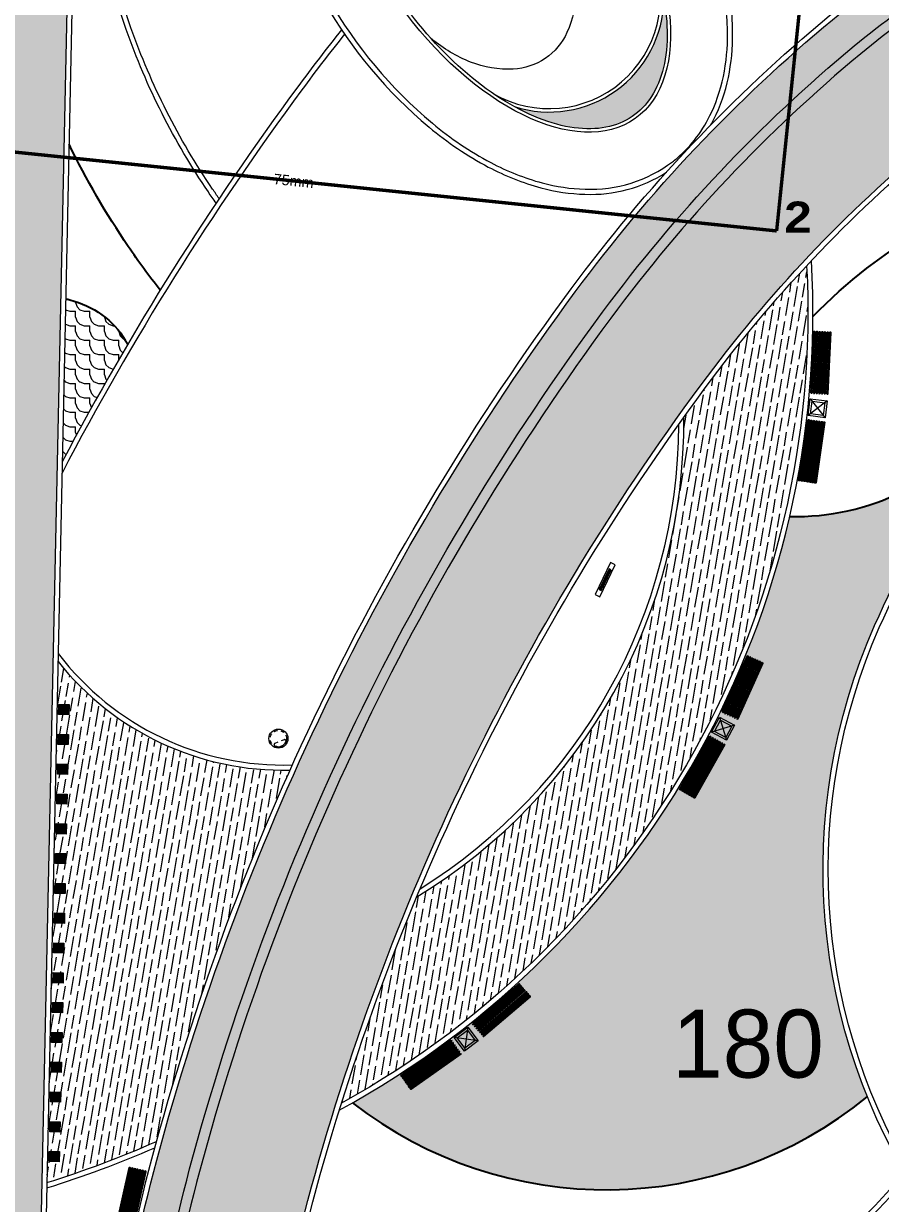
# Model space of a CAD drawing. Header units: inches. Extents: x 685564 to 685654, y 2762991 to 2763113.
# Drawn here: x 685582.05 to 685607.26, y 2763034.31 to 2763069 of the extents above; entities that cross this region are included whole.
import ezdxf
from ezdxf.enums import TextEntityAlignment as Align

# ---------------------------------------------------------------- set-up
doc = ezdxf.new("R2010")
doc.units = ezdxf.units.IN
doc.header["$MEASUREMENT"] = 0
doc.linetypes.add('BASE SITE$0$DASHED2', pattern=[0.375, 0.25, -0.125])
doc.linetypes.add('DASHED', pattern=[0.75, 0.5, -0.25])
for name, color, linetype in [('BASE SITE$0$L-BASE-TEXT-MASTER', 40, 'Continuous'), ('HDB -HS- FURNITURE-SEATS - CONC. & WOOD', 42, 'Continuous'), ('HDB -PL-SEPERATION MOWING', 40, 'Continuous'), ('L-PIPE-LABL-MAIN', 10, 'Continuous'), ('L-PIPE-MAIN-NCAT', 10, 'Continuous'), ('L-PIPE-NODE-MAIN', 40, 'Continuous')]:
    doc.layers.add(name, color=color, linetype=linetype)
for name, color, linetype, lineweight in [('BASE SITE$0$L-HS-PATTERN', 251, 'Continuous', 9), ('HDB -HS- FURNITURE-SIGNAGE', 10, 'Continuous', 9), ('HDB -HS- FURNITURE-TRASH BIN', 10, 'Continuous', 9), ('HDB -HS-BASE- ASPHALT-COLOR (BLUE)', 253, 'Continuous', 9), ('HDB -HS-BASE- ASPHALT-COLOR (RED)', 253, 'Continuous', 9), ('HDB -HS-BASE- ASPHALT-COLOR (WHITE)', 253, 'Continuous', 9), ('HDB -HS-BASE- COLOR CONC. (BIEGE LIGHT)', 253, 'Continuous', 9), ('HDB -HS-BASE- CURB CONC. 10 CM', 150, 'Continuous', 20), ('HDB -HS-BASE- CURB CONC. 15 CM', 34, 'Continuous', 20), ('HDB -HS-BASE- SEPERATION LINE', 253, 'Continuous', 9), ('HDB -HS-BASE- STAMPED CONC. (GRAY)', 253, 'Continuous', 9), ('HDB -HS-BASE- TACTILE - (FIBER GLASS)', 253, 'Continuous', 9), ('HDB -PL-G. COVERS - Pa', 104, 'Continuous', 9), ('HDB -PL-G. COVERS - Sp', 104, 'Continuous', 9), ('HDB -PL-LAWN - Ps', 94, 'Continuous', 9)]:
    doc.layers.add(name, color=color, linetype=linetype, lineweight=lineweight)
doc.styles.add('BASE SITE$0$U-GLMLAY$0$Arabic', font='xarb.shx')
doc.styles.add('MainlineNodeText', font='', dxfattribs={"height": 0.9144000000000001})
doc.styles.add('MainlinePipeLabelText', font='arial.ttf', dxfattribs={"height": 0.3048})
doc.styles.get('MainlineNodeText').set_extended_font_data('Arial Black')
pattern_1 = [(105.3916718562587, (685662.6749711796, 2762594.445289759), (-0.1928267987136456, -0.05308319600256936), []), (195.3916718562587, (685662.6749711796, 2762594.445289759), (-0.2794872054221526, -0.4918199894324299), [0.2, -1.4]), (195.3916718562587, (685662.2698115968, 2762595.163513758), (-0.2794872054221526, -0.4918199894324299), [0.2, -1.4])]
pattern_2 = [(80.39167185625872, (685662.7135365393, 2762594.455906399), (-0.1304295320628458, 0.4277711270830081), [0.6, -0.12, 0.4, -0.18, 0.54, -0.16])]

# ---------------------------------------------------------------- blocks, each defined once
blk = doc.blocks.new('BASE SITE$0$seat02A')
at = {"layer": 'HDB -HS- FURNITURE-SEATS - CONC. & WOOD'}
for points in [[(0.9000000008381903, 0.4699999990407377), (0.9000000006053597, 0.4999999995343387), (-0.8999999994412065, 0.4999999993015081), (-0.8999999996740371, 0.4699999992735684)], [(0.900000000372529, 0.3916666663717479), (0.900000000372529, 0.4216666663996875), (-0.8999999999068677, 0.4216666661668569), (-0.8999999996740371, 0.3916666659060866)], [(0.9000000001396984, 0.3133333327714354), (0.900000000372529, 0.3433333327993751), (-0.8999999999068677, 0.3433333332650363), (-0.8999999999068677, 0.313333333004266)], [(0.9000000001396984, 0.2349999996367842), (0.900000000372529, 0.2649999994318932), (-0.8999999996740371, 0.2649999996647239), (-0.8999999999068677, 0.2349999998696148)], [(0.9000000006053597, 0.1566666658036411), (0.900000000372529, 0.186666666297242), (-0.8999999999068677, 0.1866666660644114), (-0.8999999999068677, 0.1566666660364717)], [(0.9000000001396984, 0.0783333326689899), (0.9000000006053597, 0.1083333329297602), (-0.8999999999068677, 0.1083333329297602), (-0.8999999994412065, 0.07833333243615925)], [(0.9000000001396984, -2.328306436538696e-10), (0.900000000372529, 0.02999999956227839), (-0.8999999996740371, 0.02999999956227839), (-0.8999999999068677, -4.656612873077393e-10)]]:
    blk.add_lwpolyline(points, close=True, dxfattribs=at)
blk = doc.blocks.new('BASE SITE$0$TRBIN 01')
blk.add_wipeout([(-0.24999999970154674, -0.049999998724768575), (-0.2500000020009858, 0.45000000017929), (0.25000000062887956, 0.45000000341091295), (0.25000000106610426, -0.04999999968521667)]).dxf.layer = 'HDB -HS- FURNITURE-TRASH BIN'
at = {"layer": 'HDB -HS- FURNITURE-TRASH BIN'}
for p, q in [((-0.2500000009313226, -0.04999999841675162), (0.2499999990686774, 0.450000002514571)), ((-0.2500000027939677, 0.4500000006519258), (0.25, -0.04999999981373549))]:
    blk.add_line(p, q, dxfattribs=at)
for points in [[(-0.2500000027939677, 0.4500000006519258), (0.2499999990686774, 0.450000002514571), (0.25, -0.04999999981373549), (-0.2500000018626451, -0.0499999993480742)], [(-0.1875000027939677, 0.3875000015832484), (0.1874999976716936, 0.387500002514571), (0.1875, 0.01249999972060323), (-0.1875000018626451, 0.01250000111758709)]]:
    blk.add_lwpolyline(points, close=True, dxfattribs=at)
blk = doc.blocks.new('BASE SITE$0$trashbin')
at = {"layer": 'HDB -HS- FURNITURE-TRASH BIN', "linetype": 'BASE SITE$0$DASHED2', "ltscale": 0.3}
blk.add_line((0.1179016309906729, 0.1852270015515387), (0.1179016309906729, -0.1852270020172), dxfattribs=at)
at = {"layer": 'HDB -HS- FURNITURE-TRASH BIN'}
blk.add_circle((0, 0), 0.35, dxfattribs=at)
at = {"layer": 'HDB -HS- FURNITURE-TRASH BIN', "linetype": 'BASE SITE$0$DASHED2', "ltscale": 0.5}
blk.add_circle((0, 0), 0.3, dxfattribs=at)
for centre, start, end in [((0.167901631037239, 0.1852270015515387), 47.80882139234332, 180), ((0.167901631037239, -0.1852270020172), 180, 312.1911786076567)]:
    blk.add_arc(centre, 0.05, start, end, dxfattribs=at)
at = {"layer": 'HDB -HS- FURNITURE-TRASH BIN'}
blk.add_arc((0, 0), 0.3, 312.1911786076567, 47.80882139234332, dxfattribs=at)
blk = doc.blocks.new('*U33')
at = {"layer": 'HDB -HS- FURNITURE-SIGNAGE'}
h = blk.add_hatch(dxfattribs=at)
h.set_pattern_fill('GOST_GROUND', color=256, scale=0.002, angle=46)
h.set_pattern_definition([(90.99999999999999, (0, 0), (0.01964790577438216, 0.0203460020318735), [0.04]), (90.99999999999999, (0.004167950222753985, 0.004316038802031907), (0.01964790577438216, 0.0203460020318735), [0.04]), (90.99999999999999, (0.00833590044550797, 0.008632077604063813), (0.01964790577438216, 0.0203460020318735), [0.04])])
h.paths.add_polyline_path([(0.224999999976717, 0.02499999990686774), (-0.2249999999767171, 0.02499999990686774), (-0.224999999976717, -0.02499999990686766), (0.2249999999767171, -0.02499999990686773)])
for points in [[(0.3499999999767169, 0.04999999990686774), (-0.3499999999767169, 0.04999999990686774), (-0.3499999999767169, -0.04999999990686774), (0.3499999999767169, -0.04999999990686774)], [(0.224999999976717, 0.02499999990686774), (-0.2249999999767171, 0.02499999990686774), (-0.224999999976717, -0.02499999990686766), (0.2249999999767171, -0.02499999990686773)]]:
    blk.add_lwpolyline(points, close=True, dxfattribs=at)
blk = doc.blocks.new('BASE SITE$0$MARKERS')
at = {"extrusion": (8.127451700772605e-05, 1.224414090261396e-05, 0.9999999966222669)}
blk.add_hatch(color=256, dxfattribs=at).paths.add_polyline_path([(0.02224137393792057, -0.148341906500924), (0.3189251851477075, -0.1038591582405934), (0.2744424386688502, 0.192824655226916), (-0.02224137393792057, 0.148341906500924)])
at = {"extrusion": (8.127451700772607e-05, 1.224414090261395e-05, 0.9999999966222669)}
blk.add_lwpolyline([(0.02224137393792057, -0.148341906500924), (0.3189251851477075, -0.1038591582405934), (0.2744424386688502, 0.192824655226916), (-0.02224137393792057, 0.148341906500924)], close=True, dxfattribs=at)

msp = doc.modelspace()

# ---------------------------------------------------------------- hatches: boundary and pattern name
at = {"layer": 'HDB -HS-BASE- COLOR CONC. (BIEGE LIGHT)'}
h = msp.add_hatch(dxfattribs=at)
h.set_pattern_fill('MUDSTONE', color=256, scale=2, angle=45, pattern_type=2)
h.set_pattern_definition(pattern_2)
h.paths.add_polyline_path([(685589.8925116932, 2763047.048961936, -0.2351954652823571), (685583.067370596, 2763050.241082114), (685582.7414729965, 2763034.91881533, 0.02755670339242852), (685585.9661512063, 2763036.129289676, -0.03807013831023376)])
at = {"layer": 'HDB -HS-BASE- TACTILE - (FIBER GLASS)'}
h = msp.add_hatch(dxfattribs=at)
h.set_pattern_fill('HEX', color=256, scale=0.015, angle=1.101909530502398e-09)
h.set_pattern_definition([(1.101909530502398e-09, (0, 0), (-1.586422727553294e-12, 0.08248891973099999), [0.04762499999999999, -0.09524999999999999]), (120.0000000011019, (0, 0), (-0.0714375000169882, -0.04124445986687385), [0.04762499999999997, -0.09524999999999995]), (60.00000000110191, (0.04762500000651926, 0), (-0.07143750001857462, 0.04124445986412612), [0.04762499999999999, -0.09524999999999999])])
edge = h.paths.add_edge_path()
edge.add_line((685598.7123819803, 2763010.655217676), (685598.3922821917, 2763010.659921822))
edge.add_arc((685605.4855016058, 2763007.959118529), 7.590000005359878, 136.9629967561096, 159.1552453876894, ccw=False)
edge.add_arc((685588.4976648696, 2763034.256640107), 24.01728729522852, 294.046486830675, 298.446122335038, ccw=False)
edge.add_arc((685594.6983702903, 2763020.35998278), 8.800000001379308, 194.4713682650765, 294.0464868183484, ccw=False)
edge.add_arc((685609.4328532167, 2763024.162724618), 24.01728729548865, 178.8260988688334, 194.4713682553789, ccw=False)
edge.add_arc((685630.101748254, 2763023.739191941), 44.6905212465797, 164.9812096176381, 178.8260988677832, ccw=False)
edge.add_arc((685659.532998233, 2763015.842766273), 75.16267269090964, 154.258927541327, 164.9812096122485, ccw=False)
edge.add_arc((685659.5329982509, 2763015.842766273), 75.1626727068395, 143.5366454787571, 154.2589275475821, ccw=False)
edge.add_arc((685635.026162444, 2763033.952625836), 44.69052124598123, 129.6917562205878, 143.5366454691452, ccw=False)
edge.add_arc((685621.8230546211, 2763049.86050269), 24.0172872908189, 114.04648684264649, 129.6917562378655, ccw=False)
edge.add_arc((685615.622349198, 2763063.757160012), 8.80000000067112, 14.471368266023717, 114.04648682289579, ccw=False)
edge.add_arc((685600.8878662732, 2763059.954418168), 24.01728729462333, -1.1739011278801854, 14.471368267384605, ccw=False)
edge.add_arc((685580.2189712379, 2763060.377950852), 44.69052124364894, 352.06669874095553, 358.8260988617349, ccw=False)
edge.add_arc((685569.5590581218, 2763069.130548387), 56.91340101852016, 344.8013401172487, 381.0220811879633)
edge.add_arc((685603.4164892612, 2763082.131506436), 20.64564288073456, 21.04970948289462, 36.82773528264045)
edge.add_arc((685609.100258882, 2763087.392502188), 12.96758038966825, 33.2721719890086, 63.43473749500714)
edge.add_arc((685615.3467968071, 2763099.885462841), 0.9999999996429414, 173.4014979236758, 243.4347374919706, ccw=False)
edge.add_arc((685604.8292742892, 2763101.044592751), 9.581219339526262, 353.7431340272525, 355.2379019201795)
edge.add_arc((685575.3823948331, 2762228.124180618), 872.9963426710186, 87.42015616529892, 87.43985873420309, ccw=False)
edge.add_arc((685604.8658016333, 2763101.040850649), 9.844496622037525, 353.7312031532302, 355.3087874761639, ccw=False)
edge.add_arc((685615.3467968073, 2763099.885462841), 0.6999999999325822, 173.4014979244423, 243.4347374843001)
edge.add_arc((685609.1002588822, 2763087.392502188), 13.26758038989314, 33.27217199034391, 63.43473749624252, ccw=False)
edge.add_arc((685603.4436219443, 2763082.14411973), 20.91579044751669, 21.043762884359978, 36.79366452766908, ccw=False)
edge.add_arc((685569.5590581204, 2763069.130548387), 57.21340101999459, -17.683926556147185, 21.022081187618824, ccw=False)
edge.add_arc((685580.2189712385, 2763060.377950852), 44.69052124316253, 344.98120961647777, 348.8699886621075, ccw=False)
edge.add_arc((685550.7877212451, 2763068.274376517), 75.16267270087553, 334.2589275445916, 344.98120961612443, ccw=False)
edge.add_arc((685550.7877212643, 2763068.274376506), 75.16267267869121, 323.5366454717035, 334.2589275459061, ccw=False)
edge.add_arc((685575.2945570559, 2763050.164516935), 44.69052122534918, 309.69175622416606, 323.5366454770642, ccw=False)
edge.add_arc((685588.4976648721, 2763034.256640107), 24.01728729380113, 302.8619032514122, 309.6917562186069, ccw=False)
edge.add_arc((685605.4855016032, 2763007.959118532), 7.290000001801034, 122.8619032575192, 158.2945414619704)
edge = h.paths.add_edge_path(flags=16)
edge.add_arc((685588.4976648703, 2763034.256640105), 23.71728729355476, 294.046486830558, 309.6917562244387)
edge.add_arc((685575.2945570564, 2763050.164516936), 44.39052122542326, 309.6917562232034, 323.53664547592)
edge.add_arc((685550.7877212642, 2763068.274376506), 74.86267267866232, 323.5366454718415, 334.258927546057)
edge.add_arc((685550.787721245, 2763068.274376518), 74.86267270122576, 334.2589275440952, 344.9812096155594)
edge.add_arc((685580.2189712378, 2763060.377950851), 44.39052124376136, 344.9812096168829, 358.8260988626546)
edge.add_arc((685600.8878662715, 2763059.954418169), 23.71728729620562, 358.8260988706735, 374.4713682663473)
edge.add_arc((685615.6223491981, 2763063.757160012), 8.500000000577765, 14.47136826906181, 114.0464868234739)
edge.add_arc((685621.8230546206, 2763049.860502689), 23.71728729096087, 114.046486841361, 129.691756236237)
edge.add_arc((685635.0261624445, 2763033.952625837), 44.39052124598085, 129.6917562212937, 143.5366454701119)
edge.add_arc((685659.532998251, 2763015.842766274), 74.86267270657788, 143.53664547921, 154.2589275480607)
edge.add_arc((685659.5329982304, 2763015.842766272), 74.86267268885942, 154.2589275399275, 164.9812096108158)
edge.add_arc((685630.101748254, 2763023.739191941), 44.39052124669299, 164.9812096172759, 178.8260988675389)
edge.add_arc((685609.4328532183, 2763024.162724619), 23.71728729714629, 178.8260988695948, 194.471368255279)
edge.add_arc((685594.6983702905, 2763020.359982779), 8.500000001134085, 194.4713682616106, 294.0464868173327)
at = {"layer": 'HDB -PL-G. COVERS - Sp'}
h = msp.add_hatch(dxfattribs=at)
h.set_pattern_fill('WATER2', color=256, scale=0.6, angle=315, style=0, pattern_type=2)
h.set_pattern_definition([(315, (774113.111, 3046004.494), (0.4242640687119285, -1.110223024625157e-16), [0.12, -0.48]), (0, (774113.3231320344, 3046004.366720779), (0.4242640687200001, 0.4242640687199999), [0.1697052, -0.2545584, 0.1697058, -0.2545587372]), (90, (774113.4928376619, 3046004.197015152), (-0.4242640687199999, 0.4242640687200002), [0.1697052, -0.2545584, 0.1697058, -0.2545587372]), (341.5650512, (774113.1958528138, 3046004.409147186), (0.4242640689765696, -0.4242640682576306), [0.13416, -1.2074807862]), (341.5650512, (774113.6201168825, 3046004.409147186), (0.4242640689765696, -0.4242640682576306), [0.13416, -1.2074807862]), (288.4349488000001, (774113.4928376619, 3046004.197015152), (0.4242640682576301, -0.4242640689765701), [0.1341599999999999, -1.207480786199999]), (288.4349488000001, (774113.4928376619, 3046004.621279221), (0.4242640682576301, -0.4242640689765701), [0.1341599999999999, -1.207480786199999])])
h.paths.add_polyline_path([(685583.1923400103, 2763056.116592422, -0.01143418262247815), (685585.1134360931, 2763059.564683327, 0.01877026361559123), (685585.0423917241, 2763059.694577612, 0.1042056512218701), (685584.3569276863, 2763060.436762603, 0.1016917220925812), (685583.2941806806, 2763060.904691271)])

# ---------------------------------------------------------------- linework, layer by layer
at = {"layer": 'HDB -HS-BASE- CURB CONC. 10 CM'}
msp.add_lwpolyline([(685592.3680383925, 2763070.951574638, -0.007531098337043406), (685592.3106070785, 2763071.114485436, -0.0807353369395767), (685592.0944515637, 2763072.430917, -0.1070426810118889), (685592.3610301554, 2763073.671587323, -0.1378491689514348), (685592.9997327332, 2763074.431586757, -0.1378491688764497), (685593.9408364034, 2763074.747599423, -0.1070426809980645), (685595.1929435958, 2763074.541311817, -0.08073533725405772), (685596.3387663587, 2763073.858080185, -0.06862342648178986), (685597.3893309723, 2763072.695816729, -0.06862342641330192), (685598.0861254095, 2763071.292599045, -0.08073533683983586), (685598.3022809246, 2763069.976167486, -0.1070426810118886), (685598.0357023318, 2763068.735497161, -0.1378491690127417), (685597.3969997544, 2763067.975497727, -0.137849168863492), (685596.4558960845, 2763067.659485062, -0.1070426809554636), (685595.2037888924, 2763067.865772667, -0.08073533700563108), (685594.0579661287, 2763068.549004299)], format="xyb", dxfattribs=at)
for radius, start, end in [(3.279122890102514, 240.0496821443096, 20.99826215670563), (3.379122890102514, 252.3910358327074, 358.8991732782444)]:
    msp.add_arc((685597.5124034241, 2763069.776875611), radius, start, end, dxfattribs=at)
msp.add_ellipse((685596.1222164064, 2763071.753890807), major_axis=(-3.919872380211016, 5.548431565053762), ratio=0.5480704109225583, dxfattribs=at)
msp.add_open_spline([(685592.2600450818, 2763077.220648704), (685591.9546658951, 2763077.004903511), (685591.7113589166, 2763076.700219909), (685591.3717016842, 2763075.932772356), (685591.2762241135, 2763075.470020795), (685591.2493186155, 2763074.431814179), (685591.3178974042, 2763073.856807356), (685591.6809800199, 2763072.384632865), (685592.0642410064, 2763071.459149513), (685593.089636756, 2763069.692896333), (685593.7309702344, 2763068.853388898), (685595.1375508916, 2763067.435705869), (685595.9018395271, 2763066.858668088), (685597.3903278457, 2763066.086465522), (685598.1129220676, 2763065.892485698), (685599.3590481819, 2763065.916711465), (685599.8807922243, 2763066.13117572), (685600.6446810248, 2763066.920701223), (685600.8878972351, 2763067.500682931), (685601.0325024487, 2763068.928074083), (685600.9325927999, 2763069.772528703), (685600.4021360228, 2763071.543368844), (685599.9723043009, 2763072.468349574), (685598.8715246744, 2763074.204168758), (685598.2014068459, 2763075.013758434), (685596.7613419797, 2763076.348546771), (685595.9923729596, 2763076.872620206), (685594.5204360555, 2763077.527454611), (685593.8194527298, 2763077.657129192), (685592.8604426124, 2763077.537464324), (685592.5347861166, 2763077.414748564), (685592.2600450818, 2763077.220648704)], degree=3, knots=[0, 0, 0, 0, 0.3167931626808945, 0.3167931626808945, 0.633586325361789, 0.633586325361789, 0.9503794880426836, 0.9503794880426836, 1.40927002916388, 1.40927002916388, 1.868160570285077, 1.868160570285077, 2.327051111406274, 2.327051111406274, 2.78594165252747, 2.78594165252747, 3.244832193648667, 3.244832193648667, 3.703722734769863, 3.703722734769863, 4.16261327589106, 4.16261327589106, 4.621503817012257, 4.621503817012257, 5.080394358133454, 5.080394358133454, 5.539284899254651, 5.539284899254651, 5.998175440375848, 5.998175440375848, 6.283185307179586, 6.283185307179586, 6.283185307179586, 6.283185307179586], dxfattribs=at)
at = {"layer": 'HDB -HS-BASE- CURB CONC. 15 CM'}
for points in [[(685587.7163977121, 2763063.72024805, -0.004808033711065116), (685587.4885463427, 2763064.047962568, -0.06474238879391657), (685585.0711188462, 2763068.823226716, -0.07758946021688495), (685584.162736281, 2763073.691963722, -0.1071743717122573), (685585.1433582915, 2763078.962659481, -0.1448461876264378), (685588.4949370163, 2763083.06368228, -0.1448461876507101), (685593.5384547567, 2763084.680591911, -0.1071743717276575), (685598.8021192522, 2763083.662903662, -0.07758946014145886), (685602.9999736237, 2763081.034638531, -0.01296047183488764), (685603.7942620699, 2763080.309125527, -0.01188109160247066)], [(685587.8056317177, 2763063.853830291, -0.00411280495358628), (685587.6125216497, 2763064.132402625, -0.06474238879426991), (685585.2125659067, 2763068.873153954, -0.07758946021495898), (685584.3126706396, 2763073.696400851, -0.1071743717185446), (685585.2816640771, 2763078.904594779, -0.144846187627297), (685588.5793770737, 2763082.939706974, -0.1448461876488593), (685593.5418366686, 2763084.53063004, -0.1071743717262271), (685598.743082713, 2763083.52500991, -0.07758946014003557), (685602.9017152376, 2763080.921301469, -0.01250662200418575), (685603.6632889418, 2763080.226937295)], [(685602.2671050837, 2763066.018145463, 0.02099547026277008), (685602.424969552, 2763066.325792748, 0.06493085842011859), (685602.814861857, 2763067.574629033, 0.05144468600078281), (685602.906680039, 2763068.886849272, 0.05023840938270545), (685602.6828001725, 2763070.570441065, 0.06843392283622213), (685601.5054705018, 2763073.593168954, 0.0946515448630134), (685598.2236496047, 2763077.58802935, 0.05182066005527861), (685596.4780966486, 2763078.749403941, 0.05588443232741207), (685594.926277413, 2763079.351366963, 0.05925191013314719), (685593.6335172903, 2763079.529263258, 0.3024389667279673), (685589.8400366751, 2763077.225165812, 0.06578844339368076), (685589.4383457355, 2763075.979750449, 0.06345519578183284), (685589.3507749127, 2763074.335805536, 0.04775432584102272), (685589.6333786624, 2763072.647399711, 0.06675239363387184), (685590.8952504081, 2763069.636722775, 0.08794405088787394), (685593.9802982737, 2763065.952928708, 0.05147544083458248), (685595.7224183787, 2763064.781441351, 0.05541941457718648), (685597.271782466, 2763064.168657684, 0.05890564996213062), (685598.5640418906, 2763063.979388551, 0.1529894575475297), (685600.9604933063, 2763064.626451393)], [(685591.494504046, 2763068.686310838, 0.009262861859817867), (685590.2377771703, 2763067.04997771, 0.03863114735509284), (685583.1851902823, 2763055.780443767)], [(685591.406169391, 2763068.816074018, 0.009470339448999743), (685590.1171415999, 2763067.13912399, 0.03775754538104441), (685583.1923400103, 2763056.116592422, 0.03619848652803796)], [(685591.3404998627, 2763037.045430888, 0.2897974516383454), (685605.228441491, 2763062.027919351, 0.2893745174260082)], [(685593.6176805525, 2763043.318950795, 0.264690055450361), (685601.4741831432, 2763057.423336393, 0.2525623527167745)], [(685593.7170790186, 2763043.556203424, 0.2578178950960867), (685601.3247841193, 2763057.21393535, 0.252562352712032)], [(685583.067370596, 2763050.241082114, 0.2351954652864419), (685589.8925116933, 2763047.048961936, 0.2351954652864419)], [(685583.0724332961, 2763050.47910793, 0.2433226029400582), (685589.9608379329, 2763047.200995247)], [(685582.7414729965, 2763034.91881533, 0.02755670339301), (685585.9661512063, 2763036.129289676)], [(685582.7381075433, 2763034.760593489, 0.02699112317035143), (685585.9151018781, 2763035.943247598)], [(685589.6836117299, 2763030.258434214, 0.3215293753271943), (685608.039895261, 2763035.072220093, 0.3197654737098929)], [(685589.7082904651, 2763030.409637785, 0.3229972313509172), (685607.9592983385, 2763035.210177183, 0.3197654737112136)]]:
    msp.add_lwpolyline(points, format="xyb", dxfattribs=at)
msp.add_lwpolyline([(685601.2646730128, 2763065.034803553, 0.1081685875275072), (685602.2887572607, 2763066.388611628, 0.06493085841603151), (685602.6670993557, 2763067.600440721, 0.05144808953603371), (685602.7567586314, 2763068.881993458, 0.05023608984891125), (685602.5368768229, 2763070.535707754, 0.06844500768417153), (685601.3740861925, 2763073.520790549, 0.09465901817962932), (685598.1278822978, 2763077.472579355, 0.05181022687450066), (685596.4084827562, 2763078.616535866, 0.05587129592910006), (685594.8881868487, 2763079.206283641, 0.05932180862680477), (685593.6290175045, 2763079.37932036, 0.3025924550164851), (685589.9757194119, 2763077.161209644, 0.06581106927187952), (685589.5859057762, 2763075.952805424, 0.06346442577398687), (685589.5003867889, 2763074.346591757, 0.04775608455080425), (685589.7782431552, 2763072.686313835, 0.06676194472799633), (685591.024977383, 2763069.712030939, 0.08795116950216175), (685594.0765312401, 2763066.067990776, 0.05146589504163731), (685595.7927795822, 2763064.913915195, 0.05540775280196217), (685597.3109965909, 2763064.313441307, 0.05893828706587471), (685598.5691176046, 2763064.12930551, 0.1731954545349457), (685601.1378779021, 2763064.931963187, 0.01780826636658475)], format="xyb", close=True, dxfattribs=at)
at = {"layer": 'HDB -HS-BASE- SEPERATION LINE'}
msp.add_lwpolyline([(685598.3980074415, 2763010.674910596, -0.09660228664792862), (685599.9378712093, 2763013.139069983, -0.01919938990918852), (685598.2841741603, 2763012.323689441, -0.4640525938224931), (685586.1775710669, 2763018.160896466, -0.06837160634558997), (685585.4206066872, 2763024.654766938, -0.06048331803180157), (685586.9378152781, 2763035.320106383, -0.04681894570070703), (685591.8290241063, 2763048.486284059, -0.0468189456916509), (685599.0843856591, 2763060.51258387, -0.06048331802499955), (685606.4842433518, 2763068.341599996, -0.06837160638370943), (685612.0365453276, 2763071.79345335, -0.4640525938281009), (685624.1431484208, 2763065.956246325, -0.06837160638392244), (685624.9001128017, 2763059.46237585, -0.02950200162516445), (685624.4817778654, 2763054.209755129, 0.1593719174816065), (685622.6844309932, 2763089.546962684, 0.06895359643741543), (685619.9421146241, 2763094.50673477, 0.1323741852416862), (685614.8995799128, 2763098.9910373, -0.3154582495551354), (685614.3534210372, 2763100.000374021, 0.1253521370301001), (685613.6924730844, 2763104.683750778)], format="xyb", dxfattribs=at)
msp.add_lwpolyline([(685598.1619308465, 2763012.597653986, 0.06837160637753871), (685603.6448790043, 2763016.006390229, 0.06048331804307162), (685610.9950626873, 2763023.782851477, 0.0468189457151254), (685618.2214656061, 2763035.761150203, 0.04681894570315193), (685623.0931519428, 2763048.874777152, 0.06048331801275187), (685624.6001757659, 2763059.468521952, 0.06837160638538509), (685623.8526666291, 2763065.881277474, 0.4640525938270456), (685612.1587886414, 2763071.519488804, 0.0683716063825411), (685606.6758404846, 2763068.11075256, 0.06048331802612828), (685599.3256567997, 2763060.334291311, 0.04681894569160173), (685592.0992538828, 2763048.355992586, 0.04681894570060224), (685587.2275675461, 2763035.242365641, 0.06048331803252478), (685585.720543723, 2763024.648620836, 0.06837160634162348), (685586.4680528586, 2763018.235865318, 0.4640525938212401)], format="xyb", close=True, dxfattribs=at)
at = {"layer": 'HDB -PL-SEPERATION MOWING'}
for points in [[(685586.0731641251, 2763061.158658354, -0.01686777193599935), (685585.1330155128, 2763062.443601476, -0.03691639405898659), (685583.3910090616, 2763065.457134394, -0.07758946021561614)], [(685605.2711988129, 2763060.382822171, -0.1519136053883456), (685612.6178199387, 2763064.434976251, -0.3950671385901302), (685615.0868323544, 2763062.921314809)], [(685583.2941905068, 2763060.905153255, -0.009255311980417224), (685583.4179364116, 2763060.875175056, -0.0905610062921316), (685584.3569276863, 2763060.436762603, -0.1042056512218701), (685585.0423917241, 2763059.694577612, -0.01877026360430379), (685585.1134360931, 2763059.564683327, -0.1164457299925401)], [(685604.5882018365, 2763054.506161341, 0.2464616983294243), (685610.4970982324, 2763057.420865154)], [(685591.7293268259, 2763037.261706842, 0.3493707796481622), (685606.8695266999, 2763037.441105445)]]:
    msp.add_lwpolyline(points, format="xyb", dxfattribs=at)
at = {"layer": 'L-PIPE-MAIN-NCAT', "color": 220, "linetype": 'DASHED', "ltscale": 0.1524, "const_width": 0.1}
for points in [[(685606.240104595, 2763082.589965465), (685604.2032591623, 2763062.902043546)], [(685575.7954703018, 2763065.840937651), (685604.2032591623, 2763062.902043546)]]:
    msp.add_lwpolyline(points, dxfattribs=at)

# ---------------------------------------------------------------- block references
at = {"layer": 'BASE SITE$0$L-HS-PATTERN', "extrusion": (-8.217180896631224e-05, 1.805518307967996e-06, 0.999999996622267), "xscale": -1, "rotation": 187.3085501375201}
for p in [(685583.0850238089, 2763048.829340788, -51.34686723630004), (685583.0663858444, 2763047.953065842, -51.34686728691499), (685583.0477478758, 2763047.076790896, -51.3468673375297), (685583.0291099083, 2763046.200515951, -51.34686738814447), (685583.0104861533, 2763045.324240702, -51.34686743992768), (685582.9918339623, 2763044.447966058, -51.34686748937314), (685582.9918481855, 2763044.447965757, -51.34686749054242), (685582.9731959967, 2763043.571691112, -51.34686753998808), (685582.9545580287, 2763042.695416166, -51.34686759060278), (685582.9359200612, 2763041.81914122, -51.34686764121754), (685582.9172963062, 2763040.942865972, -51.34686769300076), (685582.8986441151, 2763040.066591328, -51.34686774244619), (685582.8986583385, 2763040.066591026, -51.34686774361549), (685582.8800061496, 2763039.190316382, -51.34686779306112), (685582.8613681823, 2763038.314041436, -51.34686784367591), (685582.8427302139, 2763037.43776649, -51.34686789429063), (685582.8241064595, 2763036.561491242, -51.34686794607386), (685582.8054684908, 2763035.685216296, -51.34686799668857)]:
    msp.add_blockref('BASE SITE$0$MARKERS', p, dxfattribs=at)
at = {"layer": 'HDB -HS- FURNITURE-SEATS - CONC. & WOOD', "extrusion": (-0.0009613964082219427, 0.0002284727464495556, 0.9999995117584561), "rotation": 257.5630367546327}
msp.add_blockref('BASE SITE$0$seat02A', (685584.6479016967, 2763034.554598244, -27.84135652604275), dxfattribs=at)
at = {"layer": 'HDB -HS- FURNITURE-SIGNAGE', "xscale": 1.500000000000002, "yscale": 1.500000000000002, "zscale": 1.500000000000002, "rotation": 244.2019059162604}
msp.add_blockref('*U33', (685599.1598788481, 2763052.646035275), dxfattribs=at)
at = {"layer": 'HDB -HS- FURNITURE-TRASH BIN', "ltscale": 0.5, "xscale": 0.8, "yscale": 0.8, "zscale": 0.8, "rotation": 291.1996207166136}
msp.add_blockref('BASE SITE$0$trashbin', (685589.5488867325, 2763047.974478831), dxfattribs=at)

# ---------------------------------------------------------------- texts
at = {"layer": 'BASE SITE$0$L-BASE-TEXT-MASTER', "style": 'BASE SITE$0$U-GLMLAY$0$Arabic'}
msp.add_text('180', height=2, dxfattribs=at).set_placement((685601.1286658219, 2763038.00436603))
at = {"layer": 'L-PIPE-LABL-MAIN', "insert": (685589.9993647321, 2763064.371490599), "char_height": 0.3048, "attachment_point": 5, "rotation": 354.0935449347435, "style": 'MainlinePipeLabelText'}
msp.add_mtext('75mm', dxfattribs=at)
at = {"layer": 'L-PIPE-NODE-MAIN', "style": 'MainlineNodeText'}
msp.add_text('2', height=0.9144000000000001, dxfattribs=at).set_placement((685604.4251836677, 2763062.57671844), align=Align.BOTTOM_LEFT)

# ---------------------------------------------------------------- next in the draw order: block references
at = {"layer": 'HDB -HS- FURNITURE-TRASH BIN', "extrusion": (-0.0009494240926274059, 0.0004277881762284886, 0.9999994577954373), "rotation": 263.0010002831854}
msp.add_blockref('BASE SITE$0$TRBIN 01', (685604.902911723, 2763057.73739819, 531.0729476176205), dxfattribs=at)
at = {"layer": 'HDB -HS- FURNITURE-TRASH BIN', "extrusion": (-0.0007313931938898236, 0.0007412643437491864, 0.9999994577954373), "rotation": 241.8721667736888}
msp.add_blockref('BASE SITE$0$TRBIN 01', (685602.2693042884, 2763047.968546076, 1546.70438693843), dxfattribs=at)
at = {"layer": 'HDB -HS- FURNITURE-TRASH BIN', "extrusion": (-0.0003439476784200979, 0.000982908350708088, 0.9999994577954374), "rotation": 216.5426042299291}
msp.add_blockref('BASE SITE$0$TRBIN 01', (685594.9131517607, 2763038.192372914, 2480.005732235775), dxfattribs=at)

# ---------------------------------------------------------------- next in the draw order: hatches: boundary and pattern name
at = {"layer": 'HDB -HS-BASE- ASPHALT-COLOR (BLUE)'}
h = msp.add_hatch(dxfattribs=at)
h.set_pattern_fill('BOX', color=256, scale=0.035, angle=224)
h.set_pattern_definition([(349.3916718562588, (685662.7135365393, 2762594.455906399), (0.1636597631718714, 0.8738057461006576), []), (349.3916718562588, (685662.6726215986, 2762594.237454962), (0.1636597631718714, 0.8738057461006576), []), (259.3916718562588, (685662.7135365393, 2762594.455906399), (0.8738057461006576, -0.1636597631718713), [-0.22225, 0.22225]), (259.3916718562588, (685662.9319879758, 2762594.414991458), (0.8738057461006576, -0.1636597631718713), [-0.22225, 0.22225]), (259.3916718562588, (685663.1504394124, 2762594.374076517), (0.8738057461006576, -0.1636597631718713), [0.22225, -0.22225]), (259.3916718562588, (685663.368890849, 2762594.333161576), (0.8738057461006576, -0.1636597631718713), [0.22225, -0.22225]), (349.3916718562588, (685662.6317066578, 2762594.019003525), (0.1636597631718714, 0.8738057461006576), [0.22225, -0.22225]), (349.3916718562588, (685662.5907917169, 2762593.800552089), (0.1636597631718714, 0.8738057461006576), [0.22225, -0.22225])])
h.paths.add_polyline_path([(685594.8567814353, 2763103.103829821, -0.005558992174496256), (685614.3061837814, 2763102.454539739, 0.05624110609308549), (685613.7536913973, 2763104.530929411, 0.005375374689294758), (685594.9023969051, 2763105.153322253, 0.1077997410594611), (685588.6895859528, 2763103.942252661, 0.2935845992618385), (685579.7253207623, 2763090.622780306), (685578.1659594958, 2763017.308495765), (685580.1740849633, 2763015.317941251), (685581.7748572166, 2763090.579187606, -0.4145026630126847)])
at = {"layer": 'HDB -HS-BASE- ASPHALT-COLOR (RED)'}
h = msp.add_hatch(dxfattribs=at)
h.set_pattern_fill('BRSTONE', color=256, scale=0.03, angle=135)
h.set_pattern_definition([(170.3916718562587, (685662.7135365393, 2762594.455906399), (-0.04197170735124682, -0.2479324653651096), []), (260.3916718562587, (685662.0373570883, 2762594.570374691), (0.3336835432019495, -0.3115259613518472), [0.25146, -0.25146]), (260.3916718562587, (685662.1124881385, 2762594.557655992), (0.3336835432019495, -0.3115259613518472), [0.25146, -0.25146]), (170.3916718562587, (685662.0303618038, 2762594.529052614), (-0.4176269579044432, -0.184338969378372), [-0.6858, 0.0762]), (170.3916718562587, (685662.0233665192, 2762594.487730536), (-0.4176269579044432, -0.184338969378372), [-0.6858, 0.0762]), (170.3916718562587, (685662.0163712347, 2762594.446408459), (-0.4176269579044432, -0.184338969378372), [-0.6858, 0.0762]), (170.3916718562587, (685662.0093759501, 2762594.405086381), (-0.4176269579044432, -0.184338969378372), [-0.6858, 0.0762]), (170.3916718562587, (685662.0023806655, 2762594.363764304), (-0.4176269579044432, -0.184338969378372), [-0.6858, 0.0762])])
h.paths.add_polyline_path([(685594.8122786852, 2763101.104325005, -0.004321876532306083), (685609.9001793558, 2763100.638005959, -0.001287156426287463), (685614.391946698, 2763100.448723273, 0.04721046872790379), (685614.3339712871, 2763102.253103822, 0.005569483612467556), (685594.8523311454, 2763102.903879341, 0.4145026630483832), (685581.9748119927, 2763090.574934659), (685580.3699996435, 2763015.12374081), (685582.1332319056, 2763013.375936705), (685583.7744051238, 2763090.536658135, -0.4145026631048138)])
at = {"layer": 'HDB -HS-BASE- ASPHALT-COLOR (WHITE)'}
h = msp.add_hatch(dxfattribs=at)
h.set_pattern_fill('ANSI31', color=256, scale=0.05, angle=58)
h.set_pattern_definition([(138.3916718562587, (685662.7135365393, 2762594.455906399), (-0.1054155404908226, -0.1186976255997893), [])])
h.paths.add_polyline_path([(685581.9748119927, 2763090.574934659, -0.4145026630224126), (685594.8523311458, 2763102.903879339, -0.005569483612399751), (685614.3339712872, 2763102.253103821, 0.005305932532095368), (685614.3061837814, 2763102.454539739, 0.005559044003935131), (685594.8566000427, 2763103.103833857, 0.4144985104989595), (685581.7748572163, 2763090.579187605), (685580.1740849633, 2763015.317941251), (685580.3699996434, 2763015.12374081)])
at = {"layer": 'HDB -HS-BASE- COLOR CONC. (BIEGE LIGHT)'}
h = msp.add_hatch(dxfattribs=at)
h.set_pattern_fill('MUDSTONE', color=256, scale=2, angle=45, pattern_type=2)
h.set_pattern_definition(pattern_2)
h.paths.add_polyline_path([(685593.6176805524, 2763043.318950795, 0.02261889278560101), (685591.4050792339, 2763037.252027671, 0.2867532498786446), (685605.086423509, 2763061.876420571, 0.02854950916378972), (685602.1002749052, 2763058.283926864, 0.003725721107202689), (685601.4741831432, 2763057.423336393, -0.2646900554492652)])
at = {"layer": 'HDB -HS-BASE- STAMPED CONC. (GRAY)'}
h = msp.add_hatch(dxfattribs=at)
h.set_pattern_fill('BOARDW', color=256, scale=0.1, angle=70, pattern_type=2)
h.set_pattern_definition(pattern_1)
h.paths.add_polyline_path([(685585.9719743867, 2763035.579242202, 0.06048331807368188), (685584.420816568, 2763024.675253945, 0.0683716063697341), (685585.2092984279, 2763017.911000294, 0.4655523041075352), (685598.7357518306, 2763011.430282318, -0.06914553139469105), (685599.9378712093, 2763013.139069983, -0.01919938987999191), (685598.2841741629, 2763012.323689442, -0.4640525939835715), (685586.1775710664, 2763018.160896468, -0.06837160634062794), (685585.4206066872, 2763024.654766939, -0.06048331808060143), (685586.9378152806, 2763035.320106393, -0.04681894566711089), (685591.8290241063, 2763048.486284059, -0.04681894562994891), (685599.0843856481, 2763060.512583856, -0.06048331821743246), (685606.484243364, 2763068.341600006, -0.06837160616807307), (685612.0365453232, 2763071.793453348, -0.4640525939881832), (685624.1431484208, 2763065.956246325, -0.06837160647565807), (685624.9001128015, 2763059.462375842, -0.02950200157727715), (685624.4817778654, 2763054.209755129, 0.03035954303176548), (685625.8844956968, 2763060.970873302, 0.05303256510347773), (685625.1114210597, 2763066.206142497, 0.464052593981471), (685611.629067612, 2763072.7066685, 0.06837160621305079), (685605.8455862533, 2763069.111091458, 0.06048331819862316), (685598.2801485129, 2763061.106892387, 0.04681894563204445), (685590.9282581847, 2763048.920588969, 0.04681894567051848)])
h = msp.add_hatch(dxfattribs=at)
h.set_pattern_fill('BOARDW', color=256, scale=0.1, angle=70, pattern_type=2)
h.set_pattern_definition(pattern_1)
h.paths.add_polyline_path([(685586.4680528583, 2763018.235865319, 0.4640525939850115), (685598.1619308494, 2763012.597653987, 0.06837160633022915), (685603.6448790034, 2763016.006390228, 0.06048331800642301), (685610.9950626827, 2763023.782851471, 0.04681894574110138), (685618.2214656061, 2763035.761150203, 0.04681894569647092), (685623.0931519424, 2763048.87477715, 0.06048331798113993), (685624.6001757658, 2763059.468521945, 0.06837160646328776), (685623.8526666291, 2763065.881277474, 0.4640525939767048), (685612.1587886378, 2763071.519488803, 0.06837160619684346), (685606.675840495, 2763068.110752569, 0.06048331819898114), (685599.3256567896, 2763060.334291297, 0.04681894563470901), (685592.0992538828, 2763048.355992586, 0.04681894565669604), (685587.2275675494, 2763035.242365653, 0.06048331809825169), (685585.720543723, 2763024.648620837, 0.06837160634267063)])
h.paths.add_polyline_path([(685608.783408951, 2763065.571430769, -0.06837160623151033), (685613.5034650917, 2763068.505878801, -0.4640525940661122), (685620.6573669215, 2763065.056620105, -0.06837160624006139), (685621.3008683715, 2763059.536129084, -0.06048331816578408), (685619.9058769908, 2763049.729925313, -0.04681894565312084), (685615.2489380657, 2763037.194356405, -0.04681894578799337), (685608.3410801277, 2763025.744069614, -0.06048331791847653), (685601.5373105439, 2763018.545712025, -0.06837160635092886), (685596.8172543956, 2763015.611263988, -0.4640525938398094), (685589.663352568, 2763019.060522684, -0.06837160645751553), (685589.0198511167, 2763024.581013721, -0.0604833179816879), (685590.414842495, 2763034.387217463, -0.04681894570617941), (685595.0717814238, 2763046.922786384, -0.04681894561594717), (685601.9796393343, 2763058.373073142, -0.06048331821103901)], flags=16)
h.paths.add_polyline_path([(685608.879207516, 2763065.45600705, -0.06837160625006825), (685613.5645867486, 2763068.368896528, -0.4640525940542286), (685620.5121260256, 2763065.019135679, -0.06837160624216017), (685621.1508998536, 2763059.539202135, -0.06048331816738672), (685619.7610008566, 2763049.768795684, -0.04681894565272005), (685615.1138231775, 2763037.259502141, -0.0468189457835735), (685608.2204445582, 2763025.833215894, -0.06048331792798821), (685601.4415119775, 2763018.661135743, -0.06837160634689016), (685596.7561327388, 2763015.748246261, -0.4640525938471536), (685589.8085934639, 2763019.098007109, -0.06837160644604603), (685589.1698196346, 2763024.577940669, -0.06048331799671557), (685590.5597186293, 2763034.348347093, -0.04681894570160995), (685595.206896312, 2763046.857640647, -0.0468189456196412), (685602.1002749052, 2763058.283926864, -0.06048331819541965)], flags=0)
h = msp.add_hatch(dxfattribs=at)
h.set_pattern_fill('BOARDW', color=256, scale=0.1, angle=70, pattern_type=2)
h.set_pattern_definition(pattern_1)
h.paths.add_polyline_path([(685618.4916953826, 2763035.63085873, -0.04681894574868607), (685611.236333822, 2763023.60455891, -0.06048331796032294), (685603.8364761408, 2763015.775542796, -0.02980968056811241), (685601.5298305594, 2763014.082578878, 0.1174782604251618), (685599.1937185823, 2763011.641178614, 0.06282618261148495), (685604.475133246, 2763015.00605134, 0.06048331800455579), (685612.0405709596, 2763023.010250382, 0.04681894573602199), (685619.3924613042, 2763035.19655382, 0.04681894569623262), (685624.348745104, 2763048.537900596, 0.05879890752487739), (685625.8925889531, 2763059.13522147, -0.03327203987227555), (685624.0689391708, 2763051.751074168, -0.01696962818587619), (685623.3829042107, 2763048.797036408, -0.046818945700281)])
at = {"layer": 'HDB -PL-G. COVERS - Pa'}
h = msp.add_hatch(dxfattribs=at)
h.set_pattern_fill('BOX', color=256, scale=0.04, style=0)
h.set_pattern_definition([(90, (774113.111, 3046004.494), (-1.016, 6.221205739668554e-17), []), (90, (774113.365, 3046004.494), (-1.016, 6.221205739668554e-17), []), (0, (774113.111, 3046004.494), (0, 1.016), [-0.254, 0.254]), (0, (774113.111, 3046004.748), (0, 1.016), [-0.254, 0.254]), (0, (774113.111, 3046005.002), (0, 1.016), [0.254, -0.254]), (0, (774113.111, 3046005.256), (0, 1.016), [0.254, -0.254]), (90, (774113.6190000001, 3046004.494), (-1.016, 6.221205739668554e-17), [0.254, -0.254]), (90, (774113.873, 3046004.494), (-1.016, 6.221205739668554e-17), [0.254, -0.254])])
edge = h.paths.add_edge_path()
edge.add_spline(control_points=[(685596.490154487, 2763066.556087102), (685596.5422100087, 2763066.527332264), (685596.5941955633, 2763066.499485485), (685597.3903278457, 2763066.086465522), (685598.1129220676, 2763065.892485698), (685599.3590481819, 2763065.916711465), (685599.8807922243, 2763066.13117572), (685600.6446810248, 2763066.920701223), (685600.8878972351, 2763067.500682931), (685601.006192081, 2763068.668365702), (685600.982501575, 2763069.175262307), (685600.8909026466, 2763069.711956345)], knot_values=[2.295057620312542, 2.295057620312542, 2.295057620312542, 2.295057620312542, 2.327051111406274, 2.327051111406274, 2.78594165252747, 2.78594165252747, 3.244832193648667, 3.244832193648667, 3.703722734769863, 3.703722734769863, 3.995626504668023, 3.995626504668023, 3.995626504668023, 3.995626504668023], degree=3, periodic=0)
edge.add_arc((685597.5124034241, 2763069.776875611), 3.37912289017046, 252.39103579697928, 358.8991732706812, ccw=False)
edge = h.paths.add_edge_path()
edge.add_spline(control_points=[(685595.4221202683, 2763077.123264833), (685595.3667198218, 2763077.149941692), (685595.3114697952, 2763077.175539996), (685594.5204360555, 2763077.527454611), (685593.8194527298, 2763077.657129192), (685592.8604426124, 2763077.537464324), (685592.5347861166, 2763077.414748564), (685592.2600450818, 2763077.220648704)], knot_values=[5.504950629177488, 5.504950629177488, 5.504950629177488, 5.504950629177488, 5.539284899254651, 5.539284899254651, 5.998175440375848, 5.998175440375848, 6.283185307179586, 6.283185307179586, 6.283185307179586, 6.283185307179586], degree=3, periodic=0)
edge.add_spline(control_points=[(685592.2600450818, 2763077.220648704), (685591.9546658951, 2763077.004903511), (685591.7113589166, 2763076.700219909), (685591.3717016842, 2763075.932772356), (685591.2762241135, 2763075.470020795), (685591.256374721, 2763074.704089209), (685591.2685246252, 2763074.444621679), (685591.298971073, 2763074.175704188)], knot_values=[0, 0, 0, 0, 0.3167931626808945, 0.3167931626808945, 0.633586325361789, 0.633586325361789, 0.7842182126327237, 0.7842182126327237, 0.7842182126327237, 0.7842182126327237], degree=3, periodic=0)
edge.add_arc((685594.5769549422, 2763073.94792939), 3.285887947626219, 75.09538472056357, 176.0251204554823, ccw=False)
h.paths.add_polyline_path([(685629.9434912084, 2763058.198046519, 0.03817137954552881), (685626.9428304379, 2763058.482109383, -0.03104880555061735), (685625.1824591786, 2763051.457862306, -0.06692265901903524), (685629.903826882, 2763050.257446991, 0.0003212291924024489), (685629.9086272985, 2763052.665858306, 7.784475911250573e-05)])
at = {"layer": 'HDB -PL-LAWN - Ps'}
h = msp.add_hatch(dxfattribs=at)
h.set_pattern_fill('GRASS', color=256, scale=0.035, angle=-1.189323895367742e-09)
h.set_pattern_definition([(90, (0, 0), (-0.6286179283869515, 0.6286179284130486), [0.1666875, -1.0905483568]), (44.99999999881068, (0, 0), (-0.6286179284617922, 0.6286179284878893), [0.1666875, -0.7223125]), (134.9999999988107, (0, 0), (-0.6286179284878893, -0.6286179284617921), [0.1666875, -0.7223125])])
h.paths.add_polyline_path([(685617.4091198046, 2763084.610387424, -0.7754780730021957), (685619.0377643508, 2763073.102610206, -0.04895859950603151), (685620.7896373373, 2763072.260196722, 0.5938882234153328), (685625.217785733, 2763075.288981853, 0.1342767690062079), (685619.9523700009, 2763088.921637451, 0.1356335239666984), (685614.8648893151, 2763092.905204157, 0.01506077255173119), (685612.701347216, 2763089.349681918, -0.3263306813420888), (685603.9357556707, 2763085.399427768, -0.221125754250158), (685593.0498319854, 2763093.550583345, 0.5461554658052412), (685584.6620539486, 2763094.207794075, 0.08866448209614602), (685583.9243712057, 2763090.533468425), (685583.7874211796, 2763084.094682622, 0.5344651335733518), (685586.812672911, 2763082.90298331, -0.341127443335034), (685606.5838301637, 2763081.924259745, -0.01318579691122046), (685608.8222670823, 2763083.045880004, -0.1517691629507293)])
h.paths.add_polyline_path([(685607.0857918899, 2763051.297602768, -0.04629726366054276), (685610.4970982333, 2763057.420865156, -0.246461698398315), (685604.5882018362, 2763054.506161341, -0.2100761492025878), (685591.7293268258, 2763037.261706842, 0.3493707796532537), (685606.8695267, 2763037.441105445, -0.2027869901279598)])

# ---------------------------------------------------------------- next in the draw order: linework, layer by layer
at = {"layer": 'HDB -HS-BASE- CURB CONC. 15 CM'}
for points in [[(685614.3919467689, 2763100.44872327, 0.001287156446606396), (685609.9001793558, 2763100.638005959, 0.004321876532304589), (685594.8122786852, 2763101.104325005, 0.4145026630709366), (685583.7744051238, 2763090.536658137), (685582.1332319056, 2763013.375936705)], [(685614.3852456037, 2763100.29887303, 0.001287156446594145), (685609.8942497985, 2763100.488123204, 0.00432187653230619), (685594.8089409677, 2763100.954362144, 0.4145026630667287), (685583.9243712057, 2763090.533468427), (685582.2801679154, 2763013.230286375)], [(685585.0640575321, 2763017.873515869, -0.06837160635004982), (685584.27084805, 2763024.678326995, -0.0604833180347451), (685585.8270982505, 2763035.618112565, -0.04681894569951085), (685590.7931432965, 2763048.985734706, -0.04681894569163746), (685598.1595129534, 2763061.196038681, -0.06048331802490895), (685605.7497876766, 2763069.226515168, -0.06837160637834627), (685611.567945958, 2763072.843650774, -0.06837160637834627)], [(685585.209298428, 2763017.911000294, -0.06837160635054003), (685584.420816568, 2763024.675253944, -0.06048331803383092), (685585.9719743845, 2763035.579242194, -0.04681894569873586), (685590.9282581847, 2763048.920588969, -0.04681894569161327), (685598.2801485236, 2763061.106892401, -0.06048331802523579), (685605.845586243, 2763069.11109145, -0.06837160638025189), (685611.6290676149, 2763072.706668501, -0.06837160638025189)], [(685589.6633525675, 2763019.060522686, -0.06837160635296366), (685589.0198511166, 2763024.581013715, -0.06048331803484659), (685590.4148424956, 2763034.387217465, -0.04681894569804073), (685595.0717814238, 2763046.922786384, -0.04681894569139641), (685601.9796393471, 2763058.37307316, -0.06048331802435594), (685608.783408944, 2763065.571430763, -0.06837160638442853), (685613.5034650946, 2763068.505878803, -0.06837160638442853)], [(685589.8085934634, 2763019.098007111, -0.06837160635359031), (685589.1698196345, 2763024.577940664, -0.06048331803667294), (685590.5597186296, 2763034.348347093, -0.04681894569874932), (685595.206896312, 2763046.857640647, -0.04681894569137011), (685602.1002749173, 2763058.28392688, -0.06048331802471868), (685608.8792075103, 2763065.456007045, -0.06837160638375026), (685613.5645867515, 2763068.36889653, -0.06837160638375026)], [(685608.5084124296, 2763034.321753821, -0.2550017870305152), (685607.0857918902, 2763051.297602768, -0.1338634671715126), (685619.6613736937, 2763066.788460249, -0.1335195980782223)], [(685608.128596237, 2763035.217394955, -0.2405995113531642), (685607.2230136949, 2763051.237020788, -0.1338697494908494), (685619.7496223142, 2763066.667162869)], [(685605.086423509, 2763061.876420571, -0.2867532498791905), (685591.4050792339, 2763037.252027671)]]:
    msp.add_lwpolyline(points, format="xyb", dxfattribs=at)

# ---------------------------------------------------------------- next in the draw order: block references
at = {"layer": 'HDB -HS- FURNITURE-SEATS - CONC. & WOOD', "extrusion": (-0.000981397469955603, 0.0001464397663606026, 0.9999995077070792), "rotation": 267.0008050397694}
msp.add_blockref('BASE SITE$0$seat02A', (685604.9245041043, 2763059.107389761, -268.2299498468541), dxfattribs=at)
at = {"layer": 'HDB -HS- FURNITURE-SEATS - CONC. & WOOD', "extrusion": (-0.0009701834655969467, 0.0002375485118420145, 0.9999995011572496), "xscale": -1, "rotation": 261.6836805053812}
msp.add_blockref('BASE SITE$0$seat02A', (685604.6684060044, 2763056.53642147, -8.803255881497304), dxfattribs=at)
at = {"layer": 'HDB -HS- FURNITURE-SEATS - CONC. & WOOD', "extrusion": (-0.00086263369968152, 0.0004903556865998189, 0.9999995077070792), "rotation": 245.8719756348966}
msp.add_blockref('BASE SITE$0$seat02A', (685602.7157095106, 2763049.535893331, 763.4529318972292), dxfattribs=at)
at = {"layer": 'HDB -HS- FURNITURE-SEATS - CONC. & WOOD', "extrusion": (-0.0008193319531811656, 0.000571297123126308, 0.9999995011572496), "xscale": -1, "rotation": 240.5548499068838}
msp.add_blockref('BASE SITE$0$seat02A', (685601.5640331255, 2763047.134583057, 1016.785410945513), dxfattribs=at)
at = {"layer": 'HDB -HS- FURNITURE-SEATS - CONC. & WOOD', "extrusion": (-0.00056991577328797, 0.0008122694199368716, 0.9999995077070793), "rotation": 220.5424200816407}
msp.add_blockref('BASE SITE$0$seat02A', (685595.8335229239, 2763039.584132985, 1853.601185920014), dxfattribs=at)
at = {"layer": 'HDB -HS- FURNITURE-SEATS - CONC. & WOOD', "extrusion": (-0.00049614826695113, 0.0008669037718209832, 0.9999995011572496), "xscale": -1, "rotation": 215.2252921220421}
msp.add_blockref('BASE SITE$0$seat02A', (685593.8071848662, 2763037.847204055, 2055.132269459893), dxfattribs=at)

doc.saveas('drawing.dxf')
